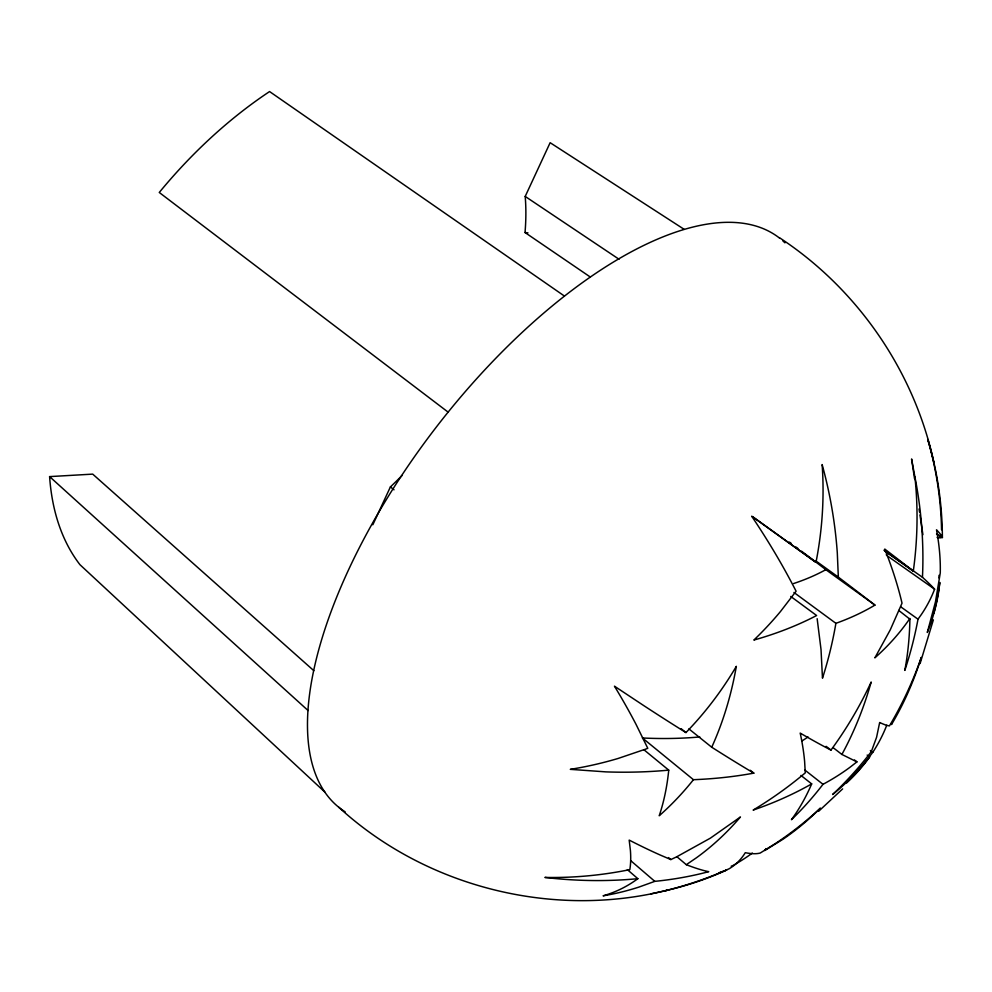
<?xml version="1.0" encoding="UTF-8"?>
<svg xmlns="http://www.w3.org/2000/svg" width="992" height="992" viewBox="0 0 992 992"><rect width="100%" height="100%" fill="white"/><g stroke="black" fill="none" stroke-linecap="round" stroke-linejoin="round"><path stroke-width="1.49" d="M898.752 610.44L909.9 619.169M909.887 619.454L909.887 619.529A346.692 228.768 60.4 0 1 904.803 670.406A351.317 299.621 85.7 0 0 918.009 619.194L921.246 614.668A353.487 203.682 16.3 0 0 934.6 589.186A320.503 13.752 36.3 0 0 922.461 577.282L883.934 550.188M939.04 578.001L939.04 578.001A359.712 212.362 16.3 0 0 939.002 575.323M933.373 619.851L920.105 663.549M372.831 524.78L390.402 486.911A283.464 166.668 -52.4 0 0 402.144 475.416M590.19 276.954L525.028 232.537A283.464 166.668 -52.4 0 0 525.202 196.428L550.138 142.699L684.133 229.313M909.912 618.45L908.002 621.166A354.838 244.441 8.8 0 1 874.87 657.857L890.258 629.87L902.026 603.173A343.368 156.575 49.9 0 0 884.765 549.072A321.21 7.068 35.7 0 1 913.223 571.082M818.698 811.233L842.642 788.888M854.484 759.984L856.927 761.881L850.119 767.176A355.855 221.427 16.3 0 1 823 784.312A360.245 304.073 85.7 0 1 791.43 819.714A360.666 224.167 60.4 0 0 811.679 783.903L800.953 775.434M808.009 736.969L805.95 738.358A306.193 189.968 16.3 0 1 801.722 741.098M676.966 856.778L686.315 864.689L696.347 857.844A353.623 276.557 77 0 0 740.441 816.974L710.371 838.153L676.544 856.89L670.852 859.568L660.908 855.327A312.207 49.922 35.8 0 1 629.176 840.088L630.416 850.528A294.314 92.157 50 0 1 629.833 869.637A360.245 318.308 -25.8 0 1 544.893 877.424A334.49 248.236 8.8 0 0 637.844 878.689L627.341 869.624M686.315 864.689A312.567 43.698 36.4 0 0 708.734 871.67A317.924 209.114 16.4 0 1 654.807 881.355L638.96 887.071A357.864 297.798 85.7 0 1 603.086 895.826A323.739 186.285 60.5 0 0 637.844 878.689M643.87 749.803L647.776 748.303L636.033 724.358A317.006 104.52 50 0 0 614.457 686.179L643.486 705.424A355.099 35.377 35.8 0 0 685.943 732.567A318.494 278.169 -70 0 0 736.337 666.326A327.881 251.236 77 0 1 711.735 747.236L720.862 752.99A354.727 28.619 36.3 0 0 753.821 773.128A361.088 218.414 16.3 0 1 693.445 779.7A330.423 269.737 85.8 0 1 659.209 815.759A312.691 177.742 60.5 0 0 668.744 770.139L643.87 749.716L618.202 758.434A333.597 287.99 -25.8 0 1 570.313 769.346L605.839 771.875A359.885 251.46 8.8 0 0 668.744 770.139M793.935 592.46L835.896 623.323L838.029 622.554A337.95 188.492 16.3 0 0 874.944 605.095A341.521 5.84 36.3 0 0 838.339 577.121L815.957 560.988M338.694 807.178C425.134 886.612 551.515 918.716 665.446 890.667A295.653 224.614 8.9 0 0 722.573 871.869L726.727 869.996A360.642 224.105 60.4 0 1 718.989 872.737M651.025 893.829L668.335 890.072M324.967 792.174L79.943 564.684A329.356 194.283 -52.4 0 1 49.6 476.606L92.715 474.126L313.844 670.691M525.028 232.537L527.955 232.86M856.927 761.881L841.898 754.441L833.354 747.832M525.202 196.428L619.033 259.247M779.39 237.658C857.646 288.945 914.388 371.504 933.993 462.979M937.316 534.08L942.4 537.577L942.152 536.821A292.38 13.665 35.7 0 0 936.498 529.827A294.426 146.394 49.9 0 1 940.267 572.979L935.456 601.908L927.297 632.462A361.187 254.907 8.8 0 0 938.754 590.897L939.833 582.453L939.188 587.09A291.536 202.256 60.4 0 1 933.819 613.192M936.51 534.018L941.606 537.515A289.466 19.976 36.3 0 1 937.105 537.428M564.398 296.038L269.576 91.562A329.356 194.283 -52.4 0 0 159.266 192.473L448.111 412.126M884.852 551.143L913.297 571.144A360.654 322.722 -70 0 0 914.909 476.916L911.586 458.961L914.525 478.665M934.6 589.186L887.369 555.929A262.396 11.197 36.3 0 0 886.253 554.739M900.823 606.881L918.009 619.194M838.339 577.121L837.298 552.854A357.988 281.778 76.9 0 0 822.132 464.554A336.672 295.604 -70 0 1 815.982 562.352L757.305 520.019A286.552 0.632 35.7 0 1 753.114 517.018M801.573 551.217A287.37 4.886 36.3 0 1 825.84 569.668L874.944 605.095M790.76 596.452L816.627 615.524L811.171 618.301A330.212 220.323 8.7 0 1 753.858 640.063A316.783 272.044 -25.9 0 0 780.518 611.469L796.092 591.22A361.212 147.61 50 0 0 751.688 516.2A340.95 0.756 35.7 0 0 815.982 562.352M870.356 750.522L872.749 752.358A327.658 282.745 85.7 0 1 852.723 776.215M867.169 755.086L869.612 756.958A346.506 228.718 60.4 0 1 846.598 782.986M826.138 746.344L830.974 750.088A361.212 322.462 -70 0 0 871.187 682.012A360.629 288.697 76.9 0 1 841.898 754.441M804.884 770.065L823 784.312M750.274 770.288L753.821 773.128M390.402 486.911L394.022 489.812M688.894 728.897L711.735 747.236M681.194 728.748L685.943 732.567M693.445 779.7L642.394 737.974A310.409 187.19 16.3 0 0 699.794 736.944M668.496 857.572L670.852 859.568M630.652 860.597L654.807 881.355M49.6 476.606L308.103 710.545M891.548 724.346L891.523 724.21A359.55 9.56 36.3 0 0 891.287 723.689M942.388 537.478L942.388 537.528A333.3 302.399 -70 0 0 927.681 439.196A291.66 243.821 76.9 0 1 941.544 529.79M817.148 618.686L821.016 649.438L822.48 678.206A355.731 295.256 85.8 0 0 835.896 623.323M919.063 508.958L919.522 511.996M919.968 515.022L922.92 534.713M782.837 240.87A359.935 156.153 -52.4 0 1 784.945 242.842M345.142 811.816A359.935 156.153 -52.4 0 1 431.979 432.748A359.935 156.153 -52.4 0 1 779.514 238.08M765.911 848.606A332.171 39.63 36.4 0 1 764.795 850.504L782.676 839.443A353.76 286.725 76.9 0 0 820.421 808.108A345.762 312.48 -70 0 1 775.88 843.237L760.306 852.984A330.485 46.661 35.8 0 1 747.757 853.132L745.277 852.698L744.558 853.827A347.795 126.579 50 0 1 729.157 868.756A331.055 297.017 -25.8 0 1 665.446 890.667M731.191 866.19A348.142 297.55 85.7 0 0 733.224 865.396A284.084 191.481 16.4 0 0 752.358 853.07M830.974 750.088A360.964 26.003 35.8 0 1 800.197 733.088A358.695 139.339 50 0 1 804.624 761.546L805.268 772.867A361.2 318.172 -25.8 0 1 753.139 810.08A358.087 257.622 8.8 0 0 811.679 783.903M891.498 724.569A330.001 271.969 76.9 0 0 921.27 657.436A339.103 307.16 -70 0 1 889.464 725.859A359.947 17.633 35.8 0 1 879.668 722.511L876.581 737.292L871.323 751.626A344.224 307.47 -25.8 0 1 832.623 794.518A344.298 253.158 8.8 0 0 869.612 756.958M886.761 725.226A345.923 220.013 16.3 0 1 872.749 752.358M914.909 476.916A348.167 283.7 76.9 0 1 922.461 577.282M825.84 569.668A278.182 154.64 16.3 0 1 793.625 583.532M789.458 542.078A287.37 4.886 36.3 0 1 791.368 543.517M796.068 547.063A287.37 4.886 36.3 0 1 797.915 548.464"/></g></svg>
